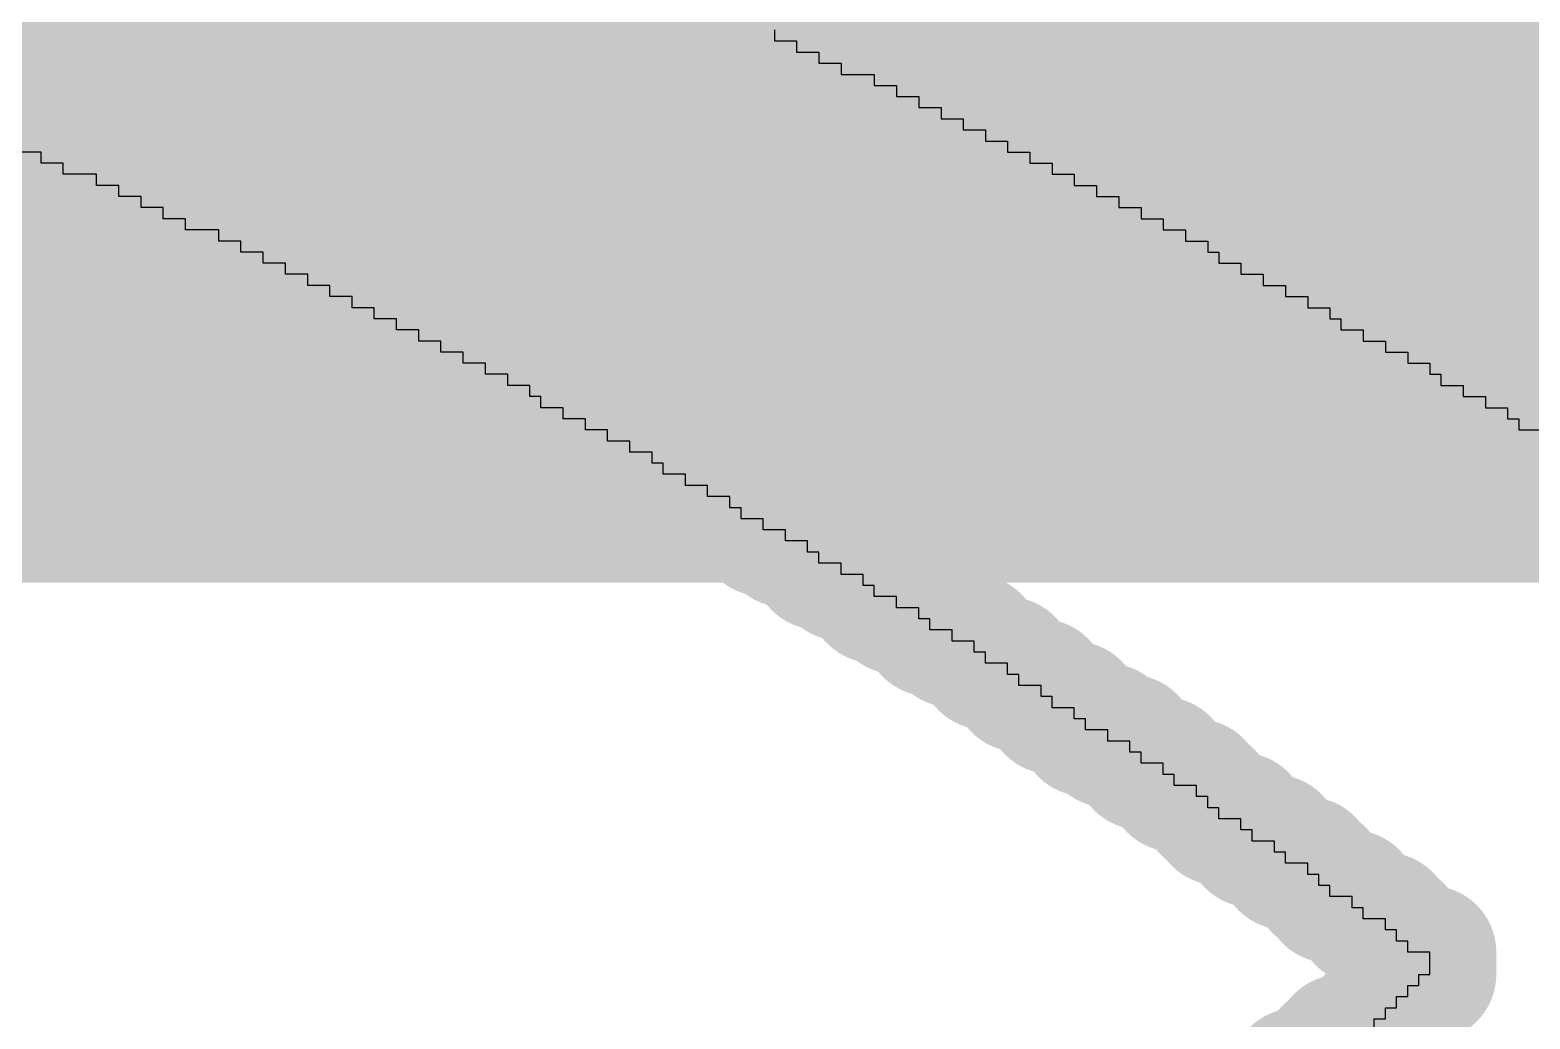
# Model space of a CAD drawing. Header units: inches. Extents: x -0.03 to 9.71, y 0.01 to 4.44.
# Drawn here: x 0.273 to 0.3294, y 0.7536 to 0.7908 of the extents above; entities that cross this region are included whole.
import ezdxf

# ---------------------------------------------------------------- set-up
doc = ezdxf.new("R2010")
doc.units = ezdxf.units.IN
doc.header["$MEASUREMENT"] = 0
doc.layers.add('Bottom Solder', color=6, linetype='Continuous')
doc.layers.add('Top Overlay', color=2, linetype='Continuous')

msp = doc.modelspace()

# ---------------------------------------------------------------- hatches: boundary and pattern name
at = {"layer": 'Bottom Solder'}
msp.add_hatch(color=6, dxfattribs=at).paths.add_polyline_path([(0.025136, 0.77), (4.305573, 0.77), (4.305573, 0.976379), (0.025136, 0.976379)])

# ---------------------------------------------------------------- linework, layer by layer
at = {"layer": 'Top Overlay'}
for p, q in [((0.300988, 0.790807), (0.300988, 0.79039)), ((0.300988, 0.79039), (0.301823, 0.79039)), ((0.301823, 0.79039), (0.301823, 0.789972)), ((0.301823, 0.789972), (0.302658, 0.789972)), ((0.302658, 0.789972), (0.302658, 0.789555)), ((0.302658, 0.789555), (0.303496, 0.789555)), ((0.303496, 0.789555), (0.303496, 0.789134)), ((0.303496, 0.789134), (0.304748, 0.789134)), ((0.304748, 0.789134), (0.304748, 0.788717)), ((0.304748, 0.788717), (0.305587, 0.788717)), ((0.305587, 0.788717), (0.305587, 0.788299)), ((0.305587, 0.788299), (0.306422, 0.788299)), ((0.306422, 0.788299), (0.306422, 0.787882)), ((0.306422, 0.787882), (0.30726, 0.787882)), ((0.30726, 0.787882), (0.30726, 0.787465)), ((0.30726, 0.787465), (0.308095, 0.787465)), ((0.308095, 0.787465), (0.308095, 0.787043)), ((0.308095, 0.787043), (0.308933, 0.787043)), ((0.308933, 0.787043), (0.308933, 0.786626)), ((0.308933, 0.786626), (0.309768, 0.786626)), ((0.309768, 0.786626), (0.309768, 0.786209)), ((0.27339, 0.786209), (0.272552, 0.786209)), ((0.27339, 0.785791), (0.27339, 0.786209)), ((0.309768, 0.786209), (0.310607, 0.786209)), ((0.310607, 0.786209), (0.310607, 0.785791)), ((0.274225, 0.785791), (0.27339, 0.785791)), ((0.274225, 0.785374), (0.274225, 0.785791)), ((0.275481, 0.785374), (0.274225, 0.785374)), ((0.275481, 0.784953), (0.275481, 0.785374)), ((0.310607, 0.785791), (0.311441, 0.785791)), ((0.311441, 0.785791), (0.311441, 0.785374)), ((0.311441, 0.785374), (0.312276, 0.785374)), ((0.312276, 0.785374), (0.312276, 0.784953)), ((0.276315, 0.784953), (0.275481, 0.784953)), ((0.276315, 0.784536), (0.276315, 0.784953)), ((0.312276, 0.784953), (0.313115, 0.784953)), ((0.313115, 0.784953), (0.313115, 0.784536)), ((0.277154, 0.784536), (0.276315, 0.784536)), ((0.277154, 0.784118), (0.277154, 0.784536)), ((0.277989, 0.784118), (0.277154, 0.784118)), ((0.277989, 0.783701), (0.277989, 0.784118)), ((0.313115, 0.784536), (0.313949, 0.784536)), ((0.313949, 0.784536), (0.313949, 0.784118)), ((0.313949, 0.784118), (0.314788, 0.784118)), ((0.314788, 0.784118), (0.314788, 0.783701)), ((0.278823, 0.783701), (0.277989, 0.783701)), ((0.278823, 0.78328), (0.278823, 0.783701)), ((0.314788, 0.783701), (0.315622, 0.783701)), ((0.315622, 0.783701), (0.315622, 0.78328)), ((0.280079, 0.78328), (0.278823, 0.78328)), ((0.280079, 0.782862), (0.280079, 0.78328)), ((0.315622, 0.78328), (0.316457, 0.78328)), ((0.316457, 0.78328), (0.316457, 0.782862)), ((0.280914, 0.782862), (0.280079, 0.782862)), ((0.280914, 0.782445), (0.280914, 0.782862)), ((0.281752, 0.782445), (0.280914, 0.782445)), ((0.281752, 0.782028), (0.281752, 0.782445)), ((0.316457, 0.782862), (0.317296, 0.782862)), ((0.317296, 0.782862), (0.317296, 0.782445)), ((0.317296, 0.782445), (0.317713, 0.782445)), ((0.317713, 0.782445), (0.317713, 0.782028)), ((0.282587, 0.782028), (0.281752, 0.782028)), ((0.282587, 0.78161), (0.282587, 0.782028)), ((0.317713, 0.782028), (0.318548, 0.782028)), ((0.318548, 0.782028), (0.318548, 0.78161)), ((0.283426, 0.78161), (0.282587, 0.78161)), ((0.283426, 0.781189), (0.283426, 0.78161)), ((0.318548, 0.78161), (0.319386, 0.78161)), ((0.319386, 0.78161), (0.319386, 0.781189)), ((0.28426, 0.781189), (0.283426, 0.781189)), ((0.28426, 0.780772), (0.28426, 0.781189)), ((0.285095, 0.780772), (0.28426, 0.780772)), ((0.285095, 0.780354), (0.285095, 0.780772)), ((0.319386, 0.781189), (0.320221, 0.781189)), ((0.320221, 0.781189), (0.320221, 0.780772)), ((0.320221, 0.780772), (0.321059, 0.780772)), ((0.321059, 0.780772), (0.321059, 0.780354)), ((0.285933, 0.780354), (0.285095, 0.780354)), ((0.285933, 0.779937), (0.285933, 0.780354)), ((0.321059, 0.780354), (0.321894, 0.780354)), ((0.321894, 0.780354), (0.321894, 0.779937)), ((0.286768, 0.779937), (0.285933, 0.779937)), ((0.286768, 0.779516), (0.286768, 0.779937)), ((0.321894, 0.779937), (0.322311, 0.779937)), ((0.322311, 0.779937), (0.322311, 0.779516)), ((0.287607, 0.779516), (0.286768, 0.779516)), ((0.287607, 0.779099), (0.287607, 0.779516)), ((0.288441, 0.779099), (0.287607, 0.779099)), ((0.288441, 0.778681), (0.288441, 0.779099)), ((0.322311, 0.779516), (0.32315, 0.779516)), ((0.32315, 0.779516), (0.32315, 0.779099)), ((0.32315, 0.779099), (0.323985, 0.779099)), ((0.323985, 0.779099), (0.323985, 0.778681)), ((0.28928, 0.778681), (0.288441, 0.778681)), ((0.28928, 0.778264), (0.28928, 0.778681)), ((0.323985, 0.778681), (0.324823, 0.778681)), ((0.324823, 0.778681), (0.324823, 0.778264)), ((0.290114, 0.778264), (0.28928, 0.778264)), ((0.290114, 0.777846), (0.290114, 0.778264)), ((0.324823, 0.778264), (0.325658, 0.778264)), ((0.325658, 0.778264), (0.325658, 0.777846)), ((0.290953, 0.777846), (0.290114, 0.777846)), ((0.290953, 0.777425), (0.290953, 0.777846)), ((0.291788, 0.777425), (0.290953, 0.777425)), ((0.291788, 0.777008), (0.291788, 0.777425)), ((0.325658, 0.777846), (0.326075, 0.777846)), ((0.326075, 0.777846), (0.326075, 0.777425)), ((0.326075, 0.777425), (0.326914, 0.777425)), ((0.326914, 0.777425), (0.326914, 0.777008)), ((0.292205, 0.777008), (0.291788, 0.777008)), ((0.292205, 0.776591), (0.292205, 0.777008)), ((0.326914, 0.777008), (0.327748, 0.777008)), ((0.327748, 0.777008), (0.327748, 0.776591)), ((0.293044, 0.776591), (0.292205, 0.776591)), ((0.293044, 0.776173), (0.293044, 0.776591)), ((0.327748, 0.776591), (0.328583, 0.776591)), ((0.328583, 0.776591), (0.328583, 0.776173)), ((0.293878, 0.776173), (0.293044, 0.776173)), ((0.293878, 0.775756), (0.293878, 0.776173)), ((0.294713, 0.775756), (0.293878, 0.775756)), ((0.294713, 0.775335), (0.294713, 0.775756)), ((0.328583, 0.776173), (0.329004, 0.776173)), ((0.329004, 0.776173), (0.329004, 0.775756)), ((0.329004, 0.775756), (0.329839, 0.775756)), ((0.295552, 0.775335), (0.294713, 0.775335)), ((0.295552, 0.774917), (0.295552, 0.775335)), ((0.296386, 0.774917), (0.295552, 0.774917)), ((0.296386, 0.7745), (0.296386, 0.774917)), ((0.296803, 0.7745), (0.296386, 0.7745)), ((0.296803, 0.774083), (0.296803, 0.7745)), ((0.297642, 0.774083), (0.296803, 0.774083)), ((0.297642, 0.773665), (0.297642, 0.774083)), ((0.298477, 0.773665), (0.297642, 0.773665)), ((0.298477, 0.773244), (0.298477, 0.773665)), ((0.299315, 0.773244), (0.298477, 0.773244)), ((0.299315, 0.772827), (0.299315, 0.773244)), ((0.299733, 0.772827), (0.299315, 0.772827)), ((0.299733, 0.772409), (0.299733, 0.772827)), ((0.300567, 0.772409), (0.299733, 0.772409)), ((0.300567, 0.771992), (0.300567, 0.772409)), ((0.301406, 0.771992), (0.300567, 0.771992)), ((0.301406, 0.771575), (0.301406, 0.771992)), ((0.302241, 0.771575), (0.301406, 0.771575)), ((0.302241, 0.771154), (0.302241, 0.771575)), ((0.302658, 0.771154), (0.302241, 0.771154)), ((0.302658, 0.770736), (0.302658, 0.771154)), ((0.303496, 0.770736), (0.302658, 0.770736)), ((0.303496, 0.770319), (0.303496, 0.770736)), ((0.304331, 0.770319), (0.303496, 0.770319)), ((0.304331, 0.769902), (0.304331, 0.770319)), ((0.304748, 0.769902), (0.304331, 0.769902)), ((0.304748, 0.76948), (0.304748, 0.769902)), ((0.305587, 0.76948), (0.304748, 0.76948)), ((0.305587, 0.769063), (0.305587, 0.76948)), ((0.306422, 0.769063), (0.305587, 0.769063)), ((0.306422, 0.768646), (0.306422, 0.769063)), ((0.306839, 0.768646), (0.306422, 0.768646)), ((0.306839, 0.768228), (0.306839, 0.768646)), ((0.307677, 0.768228), (0.306839, 0.768228)), ((0.307677, 0.767811), (0.307677, 0.768228)), ((0.308512, 0.767811), (0.307677, 0.767811)), ((0.308512, 0.76739), (0.308512, 0.767811)), ((0.308933, 0.76739), (0.308512, 0.76739)), ((0.308933, 0.766972), (0.308933, 0.76739)), ((0.309768, 0.766972), (0.308933, 0.766972)), ((0.309768, 0.766555), (0.309768, 0.766972)), ((0.310185, 0.766555), (0.309768, 0.766555)), ((0.310185, 0.766138), (0.310185, 0.766555)), ((0.311024, 0.766138), (0.310185, 0.766138)), ((0.311024, 0.765717), (0.311024, 0.766138)), ((0.311441, 0.765717), (0.311024, 0.765717)), ((0.311441, 0.765299), (0.311441, 0.765717)), ((0.312276, 0.765299), (0.311441, 0.765299)), ((0.312276, 0.764882), (0.312276, 0.765299)), ((0.312697, 0.764882), (0.312276, 0.764882)), ((0.312697, 0.764465), (0.312697, 0.764882)), ((0.313532, 0.764465), (0.312697, 0.764465)), ((0.313532, 0.764047), (0.313532, 0.764465)), ((0.314366, 0.764047), (0.313532, 0.764047)), ((0.314366, 0.76363), (0.314366, 0.764047)), ((0.314788, 0.76363), (0.314366, 0.76363)), ((0.314788, 0.763209), (0.314788, 0.76363)), ((0.315622, 0.763209), (0.314788, 0.763209)), ((0.315622, 0.762791), (0.315622, 0.763209)), ((0.31604, 0.762791), (0.315622, 0.762791)), ((0.31604, 0.762374), (0.31604, 0.762791)), ((0.316878, 0.762374), (0.31604, 0.762374)), ((0.316878, 0.761957), (0.316878, 0.762374)), ((0.317296, 0.761957), (0.316878, 0.761957)), ((0.317296, 0.761536), (0.317296, 0.761957)), ((0.317713, 0.761536), (0.317296, 0.761536)), ((0.317713, 0.761118), (0.317713, 0.761536)), ((0.318548, 0.761118), (0.317713, 0.761118)), ((0.318548, 0.760701), (0.318548, 0.761118)), ((0.318969, 0.760701), (0.318548, 0.760701)), ((0.318969, 0.760284), (0.318969, 0.760701)), ((0.319804, 0.760284), (0.318969, 0.760284)), ((0.319804, 0.759866), (0.319804, 0.760284)), ((0.320221, 0.759866), (0.319804, 0.759866)), ((0.320221, 0.759445), (0.320221, 0.759866)), ((0.321059, 0.759445), (0.320221, 0.759445)), ((0.321059, 0.759028), (0.321059, 0.759445)), ((0.321477, 0.759028), (0.321059, 0.759028)), ((0.321477, 0.75861), (0.321477, 0.759028)), ((0.321894, 0.75861), (0.321477, 0.75861)), ((0.321894, 0.758193), (0.321894, 0.75861)), ((0.322733, 0.758193), (0.321894, 0.758193)), ((0.322733, 0.757776), (0.322733, 0.758193)), ((0.32315, 0.757776), (0.322733, 0.757776)), ((0.32315, 0.757354), (0.32315, 0.757776)), ((0.323985, 0.757354), (0.32315, 0.757354)), ((0.323985, 0.756937), (0.323985, 0.757354)), ((0.324402, 0.756937), (0.323985, 0.756937)), ((0.324402, 0.75652), (0.324402, 0.756937)), ((0.324823, 0.75652), (0.324402, 0.75652)), ((0.324823, 0.756102), (0.324823, 0.75652)), ((0.325658, 0.756102), (0.324823, 0.756102)), ((0.325658, 0.755264), (0.325658, 0.756102)), ((0.324823, 0.754429), (0.324823, 0.754846)), ((0.324823, 0.754846), (0.32524, 0.754846)), ((0.32524, 0.754846), (0.32524, 0.755264)), ((0.32524, 0.755264), (0.325658, 0.755264)), ((0.324402, 0.754012), (0.324402, 0.754429)), ((0.324402, 0.754429), (0.324823, 0.754429)), ((0.323985, 0.753591), (0.323985, 0.754012)), ((0.323985, 0.754012), (0.324402, 0.754012)), ((0.323567, 0.753173), (0.323567, 0.753591)), ((0.323567, 0.753591), (0.323985, 0.753591))]:
    msp.add_line(p, q, dxfattribs=at)
at = {"layer": 'Top Overlay', "const_width": 0.005}
for points in [[(0.295134, 0.792898), (0.295134, 0.793315)], [(0.295134, 0.792898), (0.296386, 0.792898)], [(0.296386, 0.79248), (0.296386, 0.792898)], [(0.296386, 0.79248), (0.297225, 0.79248)], [(0.297225, 0.792063), (0.297225, 0.79248)], [(0.297225, 0.792063), (0.298059, 0.792063)], [(0.298059, 0.791646), (0.298059, 0.792063)], [(0.298059, 0.791646), (0.299315, 0.791646)], [(0.299315, 0.791224), (0.299315, 0.791646)], [(0.299315, 0.791224), (0.30015, 0.791224)], [(0.30015, 0.790807), (0.30015, 0.791224)], [(0.30015, 0.790807), (0.300988, 0.790807)], [(0.300988, 0.79039), (0.300988, 0.790807)], [(0.300988, 0.79039), (0.301823, 0.79039)], [(0.301823, 0.789972), (0.301823, 0.79039)], [(0.301823, 0.789972), (0.302658, 0.789972)], [(0.302658, 0.789555), (0.302658, 0.789972)], [(0.302658, 0.789555), (0.303496, 0.789555)], [(0.303496, 0.789134), (0.303496, 0.789555)], [(0.303496, 0.789134), (0.304748, 0.789134)], [(0.304748, 0.788717), (0.304748, 0.789134)], [(0.304748, 0.788717), (0.305587, 0.788717)], [(0.305587, 0.788299), (0.305587, 0.788717)], [(0.305587, 0.788299), (0.306422, 0.788299)], [(0.306422, 0.787882), (0.306422, 0.788299)], [(0.306422, 0.787882), (0.30726, 0.787882)], [(0.30726, 0.787465), (0.30726, 0.787882)], [(0.30726, 0.787465), (0.308095, 0.787465)], [(0.308095, 0.787043), (0.308095, 0.787465)], [(0.270461, 0.787043), (0.2713, 0.787043)], [(0.2713, 0.786626), (0.2713, 0.787043)], [(0.308095, 0.787043), (0.308933, 0.787043)], [(0.308933, 0.786626), (0.308933, 0.787043)], [(0.2713, 0.786626), (0.272552, 0.786626)], [(0.272552, 0.786209), (0.272552, 0.786626)], [(0.272552, 0.786209), (0.27339, 0.786209)], [(0.27339, 0.785791), (0.27339, 0.786209)], [(0.308933, 0.786626), (0.309768, 0.786626)], [(0.309768, 0.786209), (0.309768, 0.786626)], [(0.309768, 0.786209), (0.310607, 0.786209)], [(0.310607, 0.785791), (0.310607, 0.786209)], [(0.27339, 0.785791), (0.274225, 0.785791)], [(0.274225, 0.785374), (0.274225, 0.785791)], [(0.310607, 0.785791), (0.311441, 0.785791)], [(0.311441, 0.785374), (0.311441, 0.785791)], [(0.274225, 0.785374), (0.275481, 0.785374)], [(0.275481, 0.784953), (0.275481, 0.785374)], [(0.311441, 0.785374), (0.312276, 0.785374)], [(0.312276, 0.784953), (0.312276, 0.785374)], [(0.275481, 0.784953), (0.276315, 0.784953)], [(0.276315, 0.784536), (0.276315, 0.784953)], [(0.276315, 0.784536), (0.277154, 0.784536)], [(0.277154, 0.784118), (0.277154, 0.784536)], [(0.312276, 0.784953), (0.313115, 0.784953)], [(0.313115, 0.784536), (0.313115, 0.784953)], [(0.313115, 0.784536), (0.313949, 0.784536)], [(0.313949, 0.784118), (0.313949, 0.784536)], [(0.277154, 0.784118), (0.277989, 0.784118)], [(0.277989, 0.783701), (0.277989, 0.784118)], [(0.313949, 0.784118), (0.314788, 0.784118)], [(0.314788, 0.783701), (0.314788, 0.784118)], [(0.277989, 0.783701), (0.278823, 0.783701)], [(0.278823, 0.78328), (0.278823, 0.783701)], [(0.314788, 0.783701), (0.315622, 0.783701)], [(0.315622, 0.78328), (0.315622, 0.783701)], [(0.278823, 0.78328), (0.280079, 0.78328)], [(0.280079, 0.782862), (0.280079, 0.78328)], [(0.280079, 0.782862), (0.280914, 0.782862)], [(0.280914, 0.782445), (0.280914, 0.782862)], [(0.315622, 0.78328), (0.316457, 0.78328)], [(0.316457, 0.782862), (0.316457, 0.78328)], [(0.316457, 0.782862), (0.317296, 0.782862)], [(0.317296, 0.782445), (0.317296, 0.782862)], [(0.280914, 0.782445), (0.281752, 0.782445)], [(0.281752, 0.782028), (0.281752, 0.782445)], [(0.317296, 0.782445), (0.317713, 0.782445)], [(0.317713, 0.782028), (0.317713, 0.782445)], [(0.281752, 0.782028), (0.282587, 0.782028)], [(0.282587, 0.78161), (0.282587, 0.782028)], [(0.282587, 0.78161), (0.283426, 0.78161)], [(0.283426, 0.781189), (0.283426, 0.78161)], [(0.317713, 0.782028), (0.318548, 0.782028)], [(0.318548, 0.78161), (0.318548, 0.782028)], [(0.318548, 0.78161), (0.319386, 0.78161)], [(0.319386, 0.781189), (0.319386, 0.78161)], [(0.283426, 0.781189), (0.28426, 0.781189)], [(0.28426, 0.780772), (0.28426, 0.781189)], [(0.319386, 0.781189), (0.320221, 0.781189)], [(0.320221, 0.780772), (0.320221, 0.781189)], [(0.28426, 0.780772), (0.285095, 0.780772)], [(0.285095, 0.780354), (0.285095, 0.780772)], [(0.320221, 0.780772), (0.321059, 0.780772)], [(0.321059, 0.780354), (0.321059, 0.780772)], [(0.285095, 0.780354), (0.285933, 0.780354)], [(0.285933, 0.779937), (0.285933, 0.780354)], [(0.285933, 0.779937), (0.286768, 0.779937)], [(0.286768, 0.779516), (0.286768, 0.779937)], [(0.321059, 0.780354), (0.321894, 0.780354)], [(0.321894, 0.779937), (0.321894, 0.780354)], [(0.321894, 0.779937), (0.322311, 0.779937)], [(0.322311, 0.779516), (0.322311, 0.779937)], [(0.286768, 0.779516), (0.287607, 0.779516)], [(0.287607, 0.779099), (0.287607, 0.779516)], [(0.322311, 0.779516), (0.32315, 0.779516)], [(0.32315, 0.779099), (0.32315, 0.779516)], [(0.287607, 0.779099), (0.288441, 0.779099)], [(0.288441, 0.778681), (0.288441, 0.779099)], [(0.32315, 0.779099), (0.323985, 0.779099)], [(0.323985, 0.778681), (0.323985, 0.779099)], [(0.288441, 0.778681), (0.28928, 0.778681)], [(0.28928, 0.778264), (0.28928, 0.778681)], [(0.28928, 0.778264), (0.290114, 0.778264)], [(0.290114, 0.777846), (0.290114, 0.778264)], [(0.323985, 0.778681), (0.324823, 0.778681)], [(0.324823, 0.778264), (0.324823, 0.778681)], [(0.324823, 0.778264), (0.325658, 0.778264)], [(0.325658, 0.777846), (0.325658, 0.778264)], [(0.290114, 0.777846), (0.290953, 0.777846)], [(0.290953, 0.777425), (0.290953, 0.777846)], [(0.325658, 0.777846), (0.326075, 0.777846)], [(0.326075, 0.777425), (0.326075, 0.777846)], [(0.290953, 0.777425), (0.291788, 0.777425)], [(0.291788, 0.777008), (0.291788, 0.777425)], [(0.326075, 0.777425), (0.326914, 0.777425)], [(0.326914, 0.777008), (0.326914, 0.777425)], [(0.291788, 0.777008), (0.292205, 0.777008)], [(0.292205, 0.776591), (0.292205, 0.777008)], [(0.292205, 0.776591), (0.293044, 0.776591)], [(0.293044, 0.776173), (0.293044, 0.776591)], [(0.326914, 0.777008), (0.327748, 0.777008)], [(0.327748, 0.776591), (0.327748, 0.777008)], [(0.327748, 0.776591), (0.328583, 0.776591)], [(0.328583, 0.776173), (0.328583, 0.776591)], [(0.293044, 0.776173), (0.293878, 0.776173)], [(0.293878, 0.775756), (0.293878, 0.776173)], [(0.328583, 0.776173), (0.329004, 0.776173)], [(0.329004, 0.775756), (0.329004, 0.776173)], [(0.293878, 0.775756), (0.294713, 0.775756)], [(0.294713, 0.775335), (0.294713, 0.775756)], [(0.329004, 0.775756), (0.329839, 0.775756)], [(0.329839, 0.775335), (0.329839, 0.775756)], [(0.294713, 0.775335), (0.295552, 0.775335)], [(0.295552, 0.774917), (0.295552, 0.775335)], [(0.295552, 0.774917), (0.296386, 0.774917)], [(0.296386, 0.7745), (0.296386, 0.774917)], [(0.329839, 0.775335), (0.330678, 0.775335)], [(0.330678, 0.774917), (0.330678, 0.775335)], [(0.330678, 0.774917), (0.331095, 0.774917)], [(0.331095, 0.7745), (0.331095, 0.774917)], [(0.296386, 0.7745), (0.296803, 0.7745)], [(0.296803, 0.774083), (0.296803, 0.7745)], [(0.331095, 0.7745), (0.331929, 0.7745)], [(0.296803, 0.774083), (0.297642, 0.774083)], [(0.297642, 0.773665), (0.297642, 0.774083)], [(0.297642, 0.773665), (0.298477, 0.773665)], [(0.298477, 0.773244), (0.298477, 0.773665)], [(0.298477, 0.773244), (0.299315, 0.773244)], [(0.299315, 0.772827), (0.299315, 0.773244)], [(0.299315, 0.772827), (0.299733, 0.772827)], [(0.299733, 0.772409), (0.299733, 0.772827)], [(0.299733, 0.772409), (0.300567, 0.772409)], [(0.300567, 0.771992), (0.300567, 0.772409)], [(0.300567, 0.771992), (0.301406, 0.771992)], [(0.301406, 0.771575), (0.301406, 0.771992)], [(0.301406, 0.771575), (0.302241, 0.771575)], [(0.302241, 0.771154), (0.302241, 0.771575)], [(0.302241, 0.771154), (0.302658, 0.771154)], [(0.302658, 0.770736), (0.302658, 0.771154)], [(0.302658, 0.770736), (0.303496, 0.770736)], [(0.303496, 0.770319), (0.303496, 0.770736)], [(0.303496, 0.770319), (0.304331, 0.770319)], [(0.304331, 0.769902), (0.304331, 0.770319)], [(0.304331, 0.769902), (0.304748, 0.769902)], [(0.304748, 0.76948), (0.304748, 0.769902)], [(0.304748, 0.76948), (0.305587, 0.76948)], [(0.305587, 0.769063), (0.305587, 0.76948)], [(0.305587, 0.769063), (0.306422, 0.769063)], [(0.306422, 0.768646), (0.306422, 0.769063)], [(0.306422, 0.768646), (0.306839, 0.768646)], [(0.306839, 0.768228), (0.306839, 0.768646)], [(0.306839, 0.768228), (0.307677, 0.768228)], [(0.307677, 0.767811), (0.307677, 0.768228)], [(0.307677, 0.767811), (0.308512, 0.767811)], [(0.308512, 0.76739), (0.308512, 0.767811)], [(0.308512, 0.76739), (0.308933, 0.76739)], [(0.308933, 0.766972), (0.308933, 0.76739)], [(0.308933, 0.766972), (0.309768, 0.766972)], [(0.309768, 0.766555), (0.309768, 0.766972)], [(0.309768, 0.766555), (0.310185, 0.766555)], [(0.310185, 0.766138), (0.310185, 0.766555)], [(0.310185, 0.766138), (0.311024, 0.766138)], [(0.311024, 0.765717), (0.311024, 0.766138)], [(0.311024, 0.765717), (0.311441, 0.765717)], [(0.311441, 0.765299), (0.311441, 0.765717)], [(0.311441, 0.765299), (0.312276, 0.765299)], [(0.312276, 0.764882), (0.312276, 0.765299)], [(0.312276, 0.764882), (0.312697, 0.764882)], [(0.312697, 0.764465), (0.312697, 0.764882)], [(0.312697, 0.764465), (0.313532, 0.764465)], [(0.313532, 0.764047), (0.313532, 0.764465)], [(0.313532, 0.764047), (0.314366, 0.764047)], [(0.314366, 0.76363), (0.314366, 0.764047)], [(0.314366, 0.76363), (0.314788, 0.76363)], [(0.314788, 0.763209), (0.314788, 0.76363)], [(0.314788, 0.763209), (0.315622, 0.763209)], [(0.315622, 0.762791), (0.315622, 0.763209)], [(0.315622, 0.762791), (0.31604, 0.762791)], [(0.31604, 0.762374), (0.31604, 0.762791)], [(0.31604, 0.762374), (0.316878, 0.762374)], [(0.316878, 0.761957), (0.316878, 0.762374)], [(0.316878, 0.761957), (0.317296, 0.761957)], [(0.317296, 0.761536), (0.317296, 0.761957)], [(0.317296, 0.761536), (0.317713, 0.761536)], [(0.317713, 0.761118), (0.317713, 0.761536)], [(0.317713, 0.761118), (0.318548, 0.761118)], [(0.318548, 0.760701), (0.318548, 0.761118)], [(0.318548, 0.760701), (0.318969, 0.760701)], [(0.318969, 0.760284), (0.318969, 0.760701)], [(0.318969, 0.760284), (0.319804, 0.760284)], [(0.319804, 0.759866), (0.319804, 0.760284)], [(0.319804, 0.759866), (0.320221, 0.759866)], [(0.320221, 0.759445), (0.320221, 0.759866)], [(0.320221, 0.759445), (0.321059, 0.759445)], [(0.321059, 0.759028), (0.321059, 0.759445)], [(0.321059, 0.759028), (0.321477, 0.759028)], [(0.321477, 0.75861), (0.321477, 0.759028)], [(0.321477, 0.75861), (0.321894, 0.75861)], [(0.321894, 0.758193), (0.321894, 0.75861)], [(0.321894, 0.758193), (0.322733, 0.758193)], [(0.322733, 0.757776), (0.322733, 0.758193)], [(0.322733, 0.757776), (0.32315, 0.757776)], [(0.32315, 0.757354), (0.32315, 0.757776)], [(0.32315, 0.757354), (0.323985, 0.757354)], [(0.323985, 0.756937), (0.323985, 0.757354)], [(0.323985, 0.756937), (0.324402, 0.756937)], [(0.324402, 0.75652), (0.324402, 0.756937)], [(0.324402, 0.75652), (0.324823, 0.75652)], [(0.324823, 0.756102), (0.324823, 0.75652)], [(0.324823, 0.756102), (0.325658, 0.756102)], [(0.325658, 0.755681), (0.325658, 0.756102)], [(0.325658, 0.755264), (0.325658, 0.755681)], [(0.32524, 0.754846), (0.32524, 0.755264)], [(0.32524, 0.755264), (0.325658, 0.755264)], [(0.324823, 0.754429), (0.324823, 0.754846)], [(0.324823, 0.754846), (0.32524, 0.754846)], [(0.323985, 0.754012), (0.324402, 0.754012)], [(0.323985, 0.753591), (0.323985, 0.754012)], [(0.324402, 0.754429), (0.324823, 0.754429)], [(0.324402, 0.754012), (0.324402, 0.754429)], [(0.323567, 0.753173), (0.323567, 0.753591)], [(0.323567, 0.753591), (0.323985, 0.753591)], [(0.32315, 0.753173), (0.323567, 0.753173)], [(0.32315, 0.752756), (0.32315, 0.753173)], [(0.321894, 0.752339), (0.322311, 0.752339)], [(0.321894, 0.751917), (0.321894, 0.752339)], [(0.322311, 0.752756), (0.32315, 0.752756)], [(0.322311, 0.752339), (0.322311, 0.752756)], [(0.321477, 0.751917), (0.321894, 0.751917)], [(0.321477, 0.7515), (0.321477, 0.751917)], [(0.320642, 0.7515), (0.321477, 0.7515)], [(0.320642, 0.751083), (0.320642, 0.7515)]]:
    msp.add_lwpolyline(points, dxfattribs=at)
at = {"layer": 'Top Overlay', "const_width": 0.0025}
for points in [[(0.293884, 0.792898, 1), (0.296384, 0.792898, 1)], [(0.293884, 0.792898, 1), (0.296384, 0.792898, 1)], [(0.295136, 0.792898, 1), (0.297636, 0.792898, 1)], [(0.295136, 0.792898, 1), (0.297636, 0.792898, 1)], [(0.295136, 0.79248, 1), (0.297636, 0.79248, 1)], [(0.295136, 0.79248, 1), (0.297636, 0.79248, 1)], [(0.295975, 0.79248, 1), (0.298475, 0.79248, 1)], [(0.295975, 0.79248, 1), (0.298475, 0.79248, 1)], [(0.295975, 0.792063, 1), (0.298475, 0.792063, 1)], [(0.295975, 0.792063, 1), (0.298475, 0.792063, 1)], [(0.296809, 0.792063, 1), (0.299309, 0.792063, 1)], [(0.296809, 0.792063, 1), (0.299309, 0.792063, 1)], [(0.296809, 0.791646, 1), (0.299309, 0.791646, 1)], [(0.296809, 0.791646, 1), (0.299309, 0.791646, 1)], [(0.298065, 0.791646, 1), (0.300565, 0.791646, 1)], [(0.298065, 0.791646, 1), (0.300565, 0.791646, 1)], [(0.298065, 0.791224, 1), (0.300565, 0.791224, 1)], [(0.298065, 0.791224, 1), (0.300565, 0.791224, 1)], [(0.2989, 0.791224, 1), (0.3014, 0.791224, 1)], [(0.2989, 0.791224, 1), (0.3014, 0.791224, 1)], [(0.2989, 0.790807, 1), (0.3014, 0.790807, 1)], [(0.2989, 0.790807, 1), (0.3014, 0.790807, 1)], [(0.299739, 0.790807, 1), (0.302239, 0.790807, 1)], [(0.299739, 0.790807, 1), (0.302239, 0.790807, 1)], [(0.299739, 0.79039, 1), (0.302239, 0.79039, 1)], [(0.299739, 0.79039, 1), (0.302239, 0.79039, 1)], [(0.300573, 0.79039, 1), (0.303073, 0.79039, 1)], [(0.300573, 0.79039, 1), (0.303073, 0.79039, 1)], [(0.300573, 0.789972, 1), (0.303073, 0.789972, 1)], [(0.300573, 0.789972, 1), (0.303073, 0.789972, 1)], [(0.301408, 0.789972, 1), (0.303908, 0.789972, 1)], [(0.301408, 0.789972, 1), (0.303908, 0.789972, 1)], [(0.301408, 0.789555, 1), (0.303908, 0.789555, 1)], [(0.301408, 0.789555, 1), (0.303908, 0.789555, 1)], [(0.302246, 0.789555, 1), (0.304746, 0.789555, 1)], [(0.302246, 0.789555, 1), (0.304746, 0.789555, 1)], [(0.302246, 0.789134, 1), (0.304746, 0.789134, 1)], [(0.302246, 0.789134, 1), (0.304746, 0.789134, 1)], [(0.303498, 0.789134, 1), (0.305998, 0.789134, 1)], [(0.303498, 0.789134, 1), (0.305998, 0.789134, 1)], [(0.303498, 0.788717, 1), (0.305998, 0.788717, 1)], [(0.303498, 0.788717, 1), (0.305998, 0.788717, 1)], [(0.304337, 0.788717, 1), (0.306837, 0.788717, 1)], [(0.304337, 0.788717, 1), (0.306837, 0.788717, 1)], [(0.304337, 0.788299, 1), (0.306837, 0.788299, 1)], [(0.304337, 0.788299, 1), (0.306837, 0.788299, 1)], [(0.305172, 0.788299, 1), (0.307672, 0.788299, 1)], [(0.305172, 0.788299, 1), (0.307672, 0.788299, 1)], [(0.305172, 0.787882, 1), (0.307672, 0.787882, 1)], [(0.305172, 0.787882, 1), (0.307672, 0.787882, 1)], [(0.30601, 0.787882, 1), (0.30851, 0.787882, 1)], [(0.30601, 0.787882, 1), (0.30851, 0.787882, 1)], [(0.30601, 0.787465, 1), (0.30851, 0.787465, 1)], [(0.30601, 0.787465, 1), (0.30851, 0.787465, 1)], [(0.306845, 0.787465, 1), (0.309345, 0.787465, 1)], [(0.306845, 0.787465, 1), (0.309345, 0.787465, 1)], [(0.27005, 0.787043, 1), (0.27255, 0.787043, 1)], [(0.27005, 0.787043, 1), (0.27255, 0.787043, 1)], [(0.306845, 0.787043, 1), (0.309345, 0.787043, 1)], [(0.306845, 0.787043, 1), (0.309345, 0.787043, 1)], [(0.307683, 0.787043, 1), (0.310183, 0.787043, 1)], [(0.307683, 0.787043, 1), (0.310183, 0.787043, 1)], [(0.27005, 0.786626, 1), (0.27255, 0.786626, 1)], [(0.27005, 0.786626, 1), (0.27255, 0.786626, 1)], [(0.271301, 0.786626, 1), (0.273801, 0.786626, 1)], [(0.271301, 0.786626, 1), (0.273801, 0.786626, 1)], [(0.271301, 0.786209, 1), (0.273801, 0.786209, 1)], [(0.271301, 0.786209, 1), (0.273801, 0.786209, 1)], [(0.27214, 0.786209, 1), (0.27464, 0.786209, 1)], [(0.27214, 0.786209, 1), (0.27464, 0.786209, 1)], [(0.307683, 0.786626, 1), (0.310183, 0.786626, 1)], [(0.307683, 0.786626, 1), (0.310183, 0.786626, 1)], [(0.308518, 0.786626, 1), (0.311018, 0.786626, 1)], [(0.308518, 0.786626, 1), (0.311018, 0.786626, 1)], [(0.308518, 0.786209, 1), (0.311018, 0.786209, 1)], [(0.308518, 0.786209, 1), (0.311018, 0.786209, 1)], [(0.309357, 0.786209, 1), (0.311857, 0.786209, 1)], [(0.309357, 0.786209, 1), (0.311857, 0.786209, 1)], [(0.27214, 0.785791, 1), (0.27464, 0.785791, 1)], [(0.27214, 0.785791, 1), (0.27464, 0.785791, 1)], [(0.272975, 0.785791, 1), (0.275475, 0.785791, 1)], [(0.272975, 0.785791, 1), (0.275475, 0.785791, 1)], [(0.309357, 0.785791, 1), (0.311857, 0.785791, 1)], [(0.309357, 0.785791, 1), (0.311857, 0.785791, 1)], [(0.310191, 0.785791, 1), (0.312691, 0.785791, 1)], [(0.310191, 0.785791, 1), (0.312691, 0.785791, 1)], [(0.272975, 0.785374, 1), (0.275475, 0.785374, 1)], [(0.272975, 0.785374, 1), (0.275475, 0.785374, 1)], [(0.274231, 0.785374, 1), (0.276731, 0.785374, 1)], [(0.274231, 0.785374, 1), (0.276731, 0.785374, 1)], [(0.310191, 0.785374, 1), (0.312691, 0.785374, 1)], [(0.310191, 0.785374, 1), (0.312691, 0.785374, 1)], [(0.311026, 0.785374, 1), (0.313526, 0.785374, 1)], [(0.311026, 0.785374, 1), (0.313526, 0.785374, 1)], [(0.274231, 0.784953, 1), (0.276731, 0.784953, 1)], [(0.274231, 0.784953, 1), (0.276731, 0.784953, 1)], [(0.275065, 0.784953, 1), (0.277565, 0.784953, 1)], [(0.275065, 0.784953, 1), (0.277565, 0.784953, 1)], [(0.275065, 0.784536, 1), (0.277565, 0.784536, 1)], [(0.275065, 0.784536, 1), (0.277565, 0.784536, 1)], [(0.275904, 0.784536, 1), (0.278404, 0.784536, 1)], [(0.275904, 0.784536, 1), (0.278404, 0.784536, 1)], [(0.311026, 0.784953, 1), (0.313526, 0.784953, 1)], [(0.311026, 0.784953, 1), (0.313526, 0.784953, 1)], [(0.311864, 0.784953, 1), (0.314364, 0.784953, 1)], [(0.311864, 0.784953, 1), (0.314364, 0.784953, 1)], [(0.311864, 0.784536, 1), (0.314364, 0.784536, 1)], [(0.311864, 0.784536, 1), (0.314364, 0.784536, 1)], [(0.312699, 0.784536, 1), (0.315199, 0.784536, 1)], [(0.312699, 0.784536, 1), (0.315199, 0.784536, 1)], [(0.275904, 0.784118, 1), (0.278404, 0.784118, 1)], [(0.275904, 0.784118, 1), (0.278404, 0.784118, 1)], [(0.276738, 0.784118, 1), (0.279239, 0.784118, 1)], [(0.276738, 0.784118, 1), (0.279239, 0.784118, 1)], [(0.312699, 0.784118, 1), (0.315199, 0.784118, 1)], [(0.312699, 0.784118, 1), (0.315199, 0.784118, 1)], [(0.313538, 0.784118, 1), (0.316038, 0.784118, 1)], [(0.313538, 0.784118, 1), (0.316038, 0.784118, 1)], [(0.276738, 0.783701, 1), (0.279239, 0.783701, 1)], [(0.276738, 0.783701, 1), (0.279239, 0.783701, 1)], [(0.277573, 0.783701, 1), (0.280073, 0.783701, 1)], [(0.277573, 0.783701, 1), (0.280073, 0.783701, 1)], [(0.313538, 0.783701, 1), (0.316038, 0.783701, 1)], [(0.313538, 0.783701, 1), (0.316038, 0.783701, 1)], [(0.314372, 0.783701, 1), (0.316872, 0.783701, 1)], [(0.314372, 0.783701, 1), (0.316872, 0.783701, 1)], [(0.277573, 0.78328, 1), (0.280073, 0.78328, 1)], [(0.277573, 0.78328, 1), (0.280073, 0.78328, 1)], [(0.278829, 0.78328, 1), (0.281329, 0.78328, 1)], [(0.278829, 0.78328, 1), (0.281329, 0.78328, 1)], [(0.278829, 0.782862, 1), (0.281329, 0.782862, 1)], [(0.278829, 0.782862, 1), (0.281329, 0.782862, 1)], [(0.279664, 0.782862, 1), (0.282164, 0.782862, 1)], [(0.279664, 0.782862, 1), (0.282164, 0.782862, 1)], [(0.314372, 0.78328, 1), (0.316872, 0.78328, 1)], [(0.314372, 0.78328, 1), (0.316872, 0.78328, 1)], [(0.315207, 0.78328, 1), (0.317707, 0.78328, 1)], [(0.315207, 0.78328, 1), (0.317707, 0.78328, 1)], [(0.315207, 0.782862, 1), (0.317707, 0.782862, 1)], [(0.315207, 0.782862, 1), (0.317707, 0.782862, 1)], [(0.316046, 0.782862, 1), (0.318546, 0.782862, 1)], [(0.316046, 0.782862, 1), (0.318546, 0.782862, 1)], [(0.279664, 0.782445, 1), (0.282164, 0.782445, 1)], [(0.279664, 0.782445, 1), (0.282164, 0.782445, 1)], [(0.280502, 0.782445, 1), (0.283002, 0.782445, 1)], [(0.280502, 0.782445, 1), (0.283002, 0.782445, 1)], [(0.316046, 0.782445, 1), (0.318546, 0.782445, 1)], [(0.316046, 0.782445, 1), (0.318546, 0.782445, 1)], [(0.316463, 0.782445, 1), (0.318963, 0.782445, 1)], [(0.316463, 0.782445, 1), (0.318963, 0.782445, 1)], [(0.280502, 0.782028, 1), (0.283002, 0.782028, 1)], [(0.280502, 0.782028, 1), (0.283002, 0.782028, 1)], [(0.281337, 0.782028, 1), (0.283837, 0.782028, 1)], [(0.281337, 0.782028, 1), (0.283837, 0.782028, 1)], [(0.281337, 0.78161, 1), (0.283837, 0.78161, 1)], [(0.281337, 0.78161, 1), (0.283837, 0.78161, 1)], [(0.282176, 0.78161, 1), (0.284676, 0.78161, 1)], [(0.282176, 0.78161, 1), (0.284676, 0.78161, 1)], [(0.316463, 0.782028, 1), (0.318963, 0.782028, 1)], [(0.316463, 0.782028, 1), (0.318963, 0.782028, 1)], [(0.317298, 0.782028, 1), (0.319798, 0.782028, 1)], [(0.317298, 0.782028, 1), (0.319798, 0.782028, 1)], [(0.317298, 0.78161, 1), (0.319798, 0.78161, 1)], [(0.317298, 0.78161, 1), (0.319798, 0.78161, 1)], [(0.318136, 0.78161, 1), (0.320636, 0.78161, 1)], [(0.318136, 0.78161, 1), (0.320636, 0.78161, 1)], [(0.282176, 0.781189, 1), (0.284676, 0.781189, 1)], [(0.282176, 0.781189, 1), (0.284676, 0.781189, 1)], [(0.28301, 0.781189, 1), (0.28551, 0.781189, 1)], [(0.28301, 0.781189, 1), (0.28551, 0.781189, 1)], [(0.318136, 0.781189, 1), (0.320636, 0.781189, 1)], [(0.318136, 0.781189, 1), (0.320636, 0.781189, 1)], [(0.318971, 0.781189, 1), (0.321471, 0.781189, 1)], [(0.318971, 0.781189, 1), (0.321471, 0.781189, 1)], [(0.28301, 0.780772, 1), (0.28551, 0.780772, 1)], [(0.28301, 0.780772, 1), (0.28551, 0.780772, 1)], [(0.283845, 0.780772, 1), (0.286345, 0.780772, 1)], [(0.283845, 0.780772, 1), (0.286345, 0.780772, 1)], [(0.318971, 0.780772, 1), (0.321471, 0.780772, 1)], [(0.318971, 0.780772, 1), (0.321471, 0.780772, 1)], [(0.319809, 0.780772, 1), (0.322309, 0.780772, 1)], [(0.319809, 0.780772, 1), (0.322309, 0.780772, 1)], [(0.283845, 0.780354, 1), (0.286345, 0.780354, 1)], [(0.283845, 0.780354, 1), (0.286345, 0.780354, 1)], [(0.284683, 0.780354, 1), (0.287183, 0.780354, 1)], [(0.284683, 0.780354, 1), (0.287183, 0.780354, 1)], [(0.284683, 0.779937, 1), (0.287183, 0.779937, 1)], [(0.284683, 0.779937, 1), (0.287183, 0.779937, 1)], [(0.285518, 0.779937, 1), (0.288018, 0.779937, 1)], [(0.285518, 0.779937, 1), (0.288018, 0.779937, 1)], [(0.319809, 0.780354, 1), (0.322309, 0.780354, 1)], [(0.319809, 0.780354, 1), (0.322309, 0.780354, 1)], [(0.320644, 0.780354, 1), (0.323144, 0.780354, 1)], [(0.320644, 0.780354, 1), (0.323144, 0.780354, 1)], [(0.320644, 0.779937, 1), (0.323144, 0.779937, 1)], [(0.320644, 0.779937, 1), (0.323144, 0.779937, 1)], [(0.321061, 0.779937, 1), (0.323561, 0.779937, 1)], [(0.321061, 0.779937, 1), (0.323561, 0.779937, 1)], [(0.285518, 0.779516, 1), (0.288018, 0.779516, 1)], [(0.285518, 0.779516, 1), (0.288018, 0.779516, 1)], [(0.286357, 0.779516, 1), (0.288857, 0.779516, 1)], [(0.286357, 0.779516, 1), (0.288857, 0.779516, 1)], [(0.321061, 0.779516, 1), (0.323561, 0.779516, 1)], [(0.321061, 0.779516, 1), (0.323561, 0.779516, 1)], [(0.3219, 0.779516, 1), (0.3244, 0.779516, 1)], [(0.3219, 0.779516, 1), (0.3244, 0.779516, 1)], [(0.286357, 0.779099, 1), (0.288857, 0.779099, 1)], [(0.286357, 0.779099, 1), (0.288857, 0.779099, 1)], [(0.287191, 0.779099, 1), (0.289691, 0.779099, 1)], [(0.287191, 0.779099, 1), (0.289691, 0.779099, 1)], [(0.3219, 0.779099, 1), (0.3244, 0.779099, 1)], [(0.3219, 0.779099, 1), (0.3244, 0.779099, 1)], [(0.322735, 0.779099, 1), (0.325235, 0.779099, 1)], [(0.322735, 0.779099, 1), (0.325235, 0.779099, 1)], [(0.287191, 0.778681, 1), (0.289691, 0.778681, 1)], [(0.287191, 0.778681, 1), (0.289691, 0.778681, 1)], [(0.28803, 0.778681, 1), (0.29053, 0.778681, 1)], [(0.28803, 0.778681, 1), (0.29053, 0.778681, 1)], [(0.28803, 0.778264, 1), (0.29053, 0.778264, 1)], [(0.28803, 0.778264, 1), (0.29053, 0.778264, 1)], [(0.288865, 0.778264, 1), (0.291365, 0.778264, 1)], [(0.288865, 0.778264, 1), (0.291365, 0.778264, 1)], [(0.322735, 0.778681, 1), (0.325235, 0.778681, 1)], [(0.322735, 0.778681, 1), (0.325235, 0.778681, 1)], [(0.323573, 0.778681, 1), (0.326073, 0.778681, 1)], [(0.323573, 0.778681, 1), (0.326073, 0.778681, 1)], [(0.323573, 0.778264, 1), (0.326073, 0.778264, 1)], [(0.323573, 0.778264, 1), (0.326073, 0.778264, 1)], [(0.324408, 0.778264, 1), (0.326908, 0.778264, 1)], [(0.324408, 0.778264, 1), (0.326908, 0.778264, 1)], [(0.288865, 0.777846, 1), (0.291365, 0.777846, 1)], [(0.288865, 0.777846, 1), (0.291365, 0.777846, 1)], [(0.289703, 0.777846, 1), (0.292203, 0.777846, 1)], [(0.289703, 0.777846, 1), (0.292203, 0.777846, 1)], [(0.324408, 0.777846, 1), (0.326908, 0.777846, 1)], [(0.324408, 0.777846, 1), (0.326908, 0.777846, 1)], [(0.324825, 0.777846, 1), (0.327325, 0.777846, 1)], [(0.324825, 0.777846, 1), (0.327325, 0.777846, 1)], [(0.289703, 0.777425, 1), (0.292203, 0.777425, 1)], [(0.289703, 0.777425, 1), (0.292203, 0.777425, 1)], [(0.290538, 0.777425, 1), (0.293038, 0.777425, 1)], [(0.290538, 0.777425, 1), (0.293038, 0.777425, 1)], [(0.324825, 0.777425, 1), (0.327325, 0.777425, 1)], [(0.324825, 0.777425, 1), (0.327325, 0.777425, 1)], [(0.325664, 0.777425, 1), (0.328164, 0.777425, 1)], [(0.325664, 0.777425, 1), (0.328164, 0.777425, 1)], [(0.290538, 0.777008, 1), (0.293038, 0.777008, 1)], [(0.290538, 0.777008, 1), (0.293038, 0.777008, 1)], [(0.290955, 0.777008, 1), (0.293455, 0.777008, 1)], [(0.290955, 0.777008, 1), (0.293455, 0.777008, 1)], [(0.290955, 0.776591, 1), (0.293455, 0.776591, 1)], [(0.290955, 0.776591, 1), (0.293455, 0.776591, 1)], [(0.291794, 0.776591, 1), (0.294294, 0.776591, 1)], [(0.291794, 0.776591, 1), (0.294294, 0.776591, 1)], [(0.325664, 0.777008, 1), (0.328164, 0.777008, 1)], [(0.325664, 0.777008, 1), (0.328164, 0.777008, 1)], [(0.326498, 0.777008, 1), (0.328998, 0.777008, 1)], [(0.326498, 0.777008, 1), (0.328998, 0.777008, 1)], [(0.326498, 0.776591, 1), (0.328998, 0.776591, 1)], [(0.326498, 0.776591, 1), (0.328998, 0.776591, 1)], [(0.327333, 0.776591, 1), (0.329833, 0.776591, 1)], [(0.327333, 0.776591, 1), (0.329833, 0.776591, 1)], [(0.291794, 0.776173, 1), (0.294294, 0.776173, 1)], [(0.291794, 0.776173, 1), (0.294294, 0.776173, 1)], [(0.292628, 0.776173, 1), (0.295128, 0.776173, 1)], [(0.292628, 0.776173, 1), (0.295128, 0.776173, 1)], [(0.327333, 0.776173, 1), (0.329833, 0.776173, 1)], [(0.327333, 0.776173, 1), (0.329833, 0.776173, 1)], [(0.327754, 0.776173, 1), (0.330254, 0.776173, 1)], [(0.327754, 0.776173, 1), (0.330254, 0.776173, 1)], [(0.292628, 0.775756, 1), (0.295128, 0.775756, 1)], [(0.292628, 0.775756, 1), (0.295128, 0.775756, 1)], [(0.293463, 0.775756, 1), (0.295963, 0.775756, 1)], [(0.293463, 0.775756, 1), (0.295963, 0.775756, 1)], [(0.327754, 0.775756, 1), (0.330254, 0.775756, 1)], [(0.327754, 0.775756, 1), (0.330254, 0.775756, 1)], [(0.328589, 0.775756, 1), (0.331089, 0.775756, 1)], [(0.328589, 0.775756, 1), (0.331089, 0.775756, 1)], [(0.293463, 0.775335, 1), (0.295963, 0.775335, 1)], [(0.293463, 0.775335, 1), (0.295963, 0.775335, 1)], [(0.294301, 0.775335, 1), (0.296801, 0.775335, 1)], [(0.294301, 0.775335, 1), (0.296801, 0.775335, 1)], [(0.294301, 0.774917, 1), (0.296801, 0.774917, 1)], [(0.294301, 0.774917, 1), (0.296801, 0.774917, 1)], [(0.295136, 0.774917, 1), (0.297636, 0.774917, 1)], [(0.295136, 0.774917, 1), (0.297636, 0.774917, 1)], [(0.328589, 0.775335, 1), (0.331089, 0.775335, 1)], [(0.328589, 0.775335, 1), (0.331089, 0.775335, 1)], [(0.329427, 0.775335, 1), (0.331927, 0.775335, 1)], [(0.329427, 0.775335, 1), (0.331927, 0.775335, 1)], [(0.329427, 0.774917, 1), (0.331927, 0.774917, 1)], [(0.329427, 0.774917, 1), (0.331927, 0.774917, 1)], [(0.329845, 0.774917, 1), (0.332345, 0.774917, 1)], [(0.329845, 0.774917, 1), (0.332345, 0.774917, 1)], [(0.295136, 0.7745, 1), (0.297636, 0.7745, 1)], [(0.295136, 0.7745, 1), (0.297636, 0.7745, 1)], [(0.295554, 0.7745, 1), (0.298054, 0.7745, 1)], [(0.295554, 0.7745, 1), (0.298054, 0.7745, 1)], [(0.329845, 0.7745, 1), (0.332345, 0.7745, 1)], [(0.329845, 0.7745, 1), (0.332345, 0.7745, 1)], [(0.295554, 0.774083, 1), (0.298054, 0.774083, 1)], [(0.295554, 0.774083, 1), (0.298054, 0.774083, 1)], [(0.296392, 0.774083, 1), (0.298892, 0.774083, 1)], [(0.296392, 0.774083, 1), (0.298892, 0.774083, 1)], [(0.296392, 0.773665, 1), (0.298892, 0.773665, 1)], [(0.296392, 0.773665, 1), (0.298892, 0.773665, 1)], [(0.297227, 0.773665, 1), (0.299727, 0.773665, 1)], [(0.297227, 0.773665, 1), (0.299727, 0.773665, 1)], [(0.297227, 0.773244, 1), (0.299727, 0.773244, 1)], [(0.297227, 0.773244, 1), (0.299727, 0.773244, 1)], [(0.298065, 0.773244, 1), (0.300565, 0.773244, 1)], [(0.298065, 0.773244, 1), (0.300565, 0.773244, 1)], [(0.298065, 0.772827, 1), (0.300565, 0.772827, 1)], [(0.298065, 0.772827, 1), (0.300565, 0.772827, 1)], [(0.298483, 0.772827, 1), (0.300983, 0.772827, 1)], [(0.298483, 0.772827, 1), (0.300983, 0.772827, 1)], [(0.298483, 0.772409, 1), (0.300983, 0.772409, 1)], [(0.298483, 0.772409, 1), (0.300983, 0.772409, 1)], [(0.299317, 0.772409, 1), (0.301817, 0.772409, 1)], [(0.299317, 0.772409, 1), (0.301817, 0.772409, 1)], [(0.299317, 0.771992, 1), (0.301817, 0.771992, 1)], [(0.299317, 0.771992, 1), (0.301817, 0.771992, 1)], [(0.300156, 0.771992, 1), (0.302656, 0.771992, 1)], [(0.300156, 0.771992, 1), (0.302656, 0.771992, 1)], [(0.300156, 0.771575, 1), (0.302656, 0.771575, 1)], [(0.300156, 0.771575, 1), (0.302656, 0.771575, 1)], [(0.30099, 0.771575, 1), (0.30349, 0.771575, 1)], [(0.30099, 0.771575, 1), (0.30349, 0.771575, 1)], [(0.30099, 0.771154, 1), (0.30349, 0.771154, 1)], [(0.30099, 0.771154, 1), (0.30349, 0.771154, 1)], [(0.301408, 0.771154, 1), (0.303908, 0.771154, 1)], [(0.301408, 0.771154, 1), (0.303908, 0.771154, 1)], [(0.301408, 0.770736, 1), (0.303908, 0.770736, 1)], [(0.301408, 0.770736, 1), (0.303908, 0.770736, 1)], [(0.302246, 0.770736, 1), (0.304746, 0.770736, 1)], [(0.302246, 0.770736, 1), (0.304746, 0.770736, 1)], [(0.302246, 0.770319, 1), (0.304746, 0.770319, 1)], [(0.302246, 0.770319, 1), (0.304746, 0.770319, 1)], [(0.303081, 0.770319, 1), (0.305581, 0.770319, 1)], [(0.303081, 0.770319, 1), (0.305581, 0.770319, 1)], [(0.303081, 0.769902, 1), (0.305581, 0.769902, 1)], [(0.303081, 0.769902, 1), (0.305581, 0.769902, 1)], [(0.303498, 0.769902, 1), (0.305998, 0.769902, 1)], [(0.303498, 0.769902, 1), (0.305998, 0.769902, 1)], [(0.303498, 0.76948, 1), (0.305998, 0.76948, 1)], [(0.303498, 0.76948, 1), (0.305998, 0.76948, 1)], [(0.304337, 0.76948, 1), (0.306837, 0.76948, 1)], [(0.304337, 0.76948, 1), (0.306837, 0.76948, 1)], [(0.304337, 0.769063, 1), (0.306837, 0.769063, 1)], [(0.304337, 0.769063, 1), (0.306837, 0.769063, 1)], [(0.305172, 0.769063, 1), (0.307672, 0.769063, 1)], [(0.305172, 0.769063, 1), (0.307672, 0.769063, 1)], [(0.305172, 0.768646, 1), (0.307672, 0.768646, 1)], [(0.305172, 0.768646, 1), (0.307672, 0.768646, 1)], [(0.305589, 0.768646, 1), (0.308089, 0.768646, 1)], [(0.305589, 0.768646, 1), (0.308089, 0.768646, 1)], [(0.305589, 0.768228, 1), (0.308089, 0.768228, 1)], [(0.305589, 0.768228, 1), (0.308089, 0.768228, 1)], [(0.306428, 0.768228, 1), (0.308928, 0.768228, 1)], [(0.306428, 0.768228, 1), (0.308928, 0.768228, 1)], [(0.306428, 0.767811, 1), (0.308928, 0.767811, 1)], [(0.306428, 0.767811, 1), (0.308928, 0.767811, 1)], [(0.307262, 0.767811, 1), (0.309762, 0.767811, 1)], [(0.307262, 0.767811, 1), (0.309762, 0.767811, 1)], [(0.307262, 0.76739, 1), (0.309762, 0.76739, 1)], [(0.307262, 0.76739, 1), (0.309762, 0.76739, 1)], [(0.307683, 0.76739, 1), (0.310183, 0.76739, 1)], [(0.307683, 0.76739, 1), (0.310183, 0.76739, 1)], [(0.307683, 0.766972, 1), (0.310183, 0.766972, 1)], [(0.307683, 0.766972, 1), (0.310183, 0.766972, 1)], [(0.308518, 0.766972, 1), (0.311018, 0.766972, 1)], [(0.308518, 0.766972, 1), (0.311018, 0.766972, 1)], [(0.308518, 0.766555, 1), (0.311018, 0.766555, 1)], [(0.308518, 0.766555, 1), (0.311018, 0.766555, 1)], [(0.308935, 0.766555, 1), (0.311435, 0.766555, 1)], [(0.308935, 0.766555, 1), (0.311435, 0.766555, 1)], [(0.308935, 0.766138, 1), (0.311435, 0.766138, 1)], [(0.308935, 0.766138, 1), (0.311435, 0.766138, 1)], [(0.309774, 0.766138, 1), (0.312274, 0.766138, 1)], [(0.309774, 0.766138, 1), (0.312274, 0.766138, 1)], [(0.309774, 0.765717, 1), (0.312274, 0.765717, 1)], [(0.309774, 0.765717, 1), (0.312274, 0.765717, 1)], [(0.310191, 0.765717, 1), (0.312691, 0.765717, 1)], [(0.310191, 0.765717, 1), (0.312691, 0.765717, 1)], [(0.310191, 0.765299, 1), (0.312691, 0.765299, 1)], [(0.310191, 0.765299, 1), (0.312691, 0.765299, 1)], [(0.311026, 0.765299, 1), (0.313526, 0.765299, 1)], [(0.311026, 0.765299, 1), (0.313526, 0.765299, 1)], [(0.311026, 0.764882, 1), (0.313526, 0.764882, 1)], [(0.311026, 0.764882, 1), (0.313526, 0.764882, 1)], [(0.311447, 0.764882, 1), (0.313947, 0.764882, 1)], [(0.311447, 0.764882, 1), (0.313947, 0.764882, 1)], [(0.311447, 0.764465, 1), (0.313947, 0.764465, 1)], [(0.311447, 0.764465, 1), (0.313947, 0.764465, 1)], [(0.312282, 0.764465, 1), (0.314782, 0.764465, 1)], [(0.312282, 0.764465, 1), (0.314782, 0.764465, 1)], [(0.312282, 0.764047, 1), (0.314782, 0.764047, 1)], [(0.312282, 0.764047, 1), (0.314782, 0.764047, 1)], [(0.313117, 0.764047, 1), (0.315617, 0.764047, 1)], [(0.313117, 0.764047, 1), (0.315617, 0.764047, 1)], [(0.313117, 0.76363, 1), (0.315617, 0.76363, 1)], [(0.313117, 0.76363, 1), (0.315617, 0.76363, 1)], [(0.313538, 0.76363, 1), (0.316038, 0.76363, 1)], [(0.313538, 0.76363, 1), (0.316038, 0.76363, 1)], [(0.313538, 0.763209, 1), (0.316038, 0.763209, 1)], [(0.313538, 0.763209, 1), (0.316038, 0.763209, 1)], [(0.314372, 0.763209, 1), (0.316872, 0.763209, 1)], [(0.314372, 0.763209, 1), (0.316872, 0.763209, 1)], [(0.314372, 0.762791, 1), (0.316872, 0.762791, 1)], [(0.314372, 0.762791, 1), (0.316872, 0.762791, 1)], [(0.31479, 0.762791, 1), (0.31729, 0.762791, 1)], [(0.31479, 0.762791, 1), (0.31729, 0.762791, 1)], [(0.31479, 0.762374, 1), (0.31729, 0.762374, 1)], [(0.31479, 0.762374, 1), (0.31729, 0.762374, 1)], [(0.315628, 0.762374, 1), (0.318128, 0.762374, 1)], [(0.315628, 0.762374, 1), (0.318128, 0.762374, 1)], [(0.315628, 0.761957, 1), (0.318128, 0.761957, 1)], [(0.315628, 0.761957, 1), (0.318128, 0.761957, 1)], [(0.316046, 0.761957, 1), (0.318546, 0.761957, 1)], [(0.316046, 0.761957, 1), (0.318546, 0.761957, 1)], [(0.316046, 0.761536, 1), (0.318546, 0.761536, 1)], [(0.316046, 0.761536, 1), (0.318546, 0.761536, 1)], [(0.316463, 0.761536, 1), (0.318963, 0.761536, 1)], [(0.316463, 0.761536, 1), (0.318963, 0.761536, 1)], [(0.316463, 0.761118, 1), (0.318963, 0.761118, 1)], [(0.316463, 0.761118, 1), (0.318963, 0.761118, 1)], [(0.317298, 0.761118, 1), (0.319798, 0.761118, 1)], [(0.317298, 0.761118, 1), (0.319798, 0.761118, 1)], [(0.317298, 0.760701, 1), (0.319798, 0.760701, 1)], [(0.317298, 0.760701, 1), (0.319798, 0.760701, 1)], [(0.317719, 0.760701, 1), (0.320219, 0.760701, 1)], [(0.317719, 0.760701, 1), (0.320219, 0.760701, 1)], [(0.317719, 0.760284, 1), (0.320219, 0.760284, 1)], [(0.317719, 0.760284, 1), (0.320219, 0.760284, 1)], [(0.318553, 0.760284, 1), (0.321053, 0.760284, 1)], [(0.318553, 0.760284, 1), (0.321053, 0.760284, 1)], [(0.318553, 0.759866, 1), (0.321053, 0.759866, 1)], [(0.318553, 0.759866, 1), (0.321053, 0.759866, 1)], [(0.318971, 0.759866, 1), (0.321471, 0.759866, 1)], [(0.318971, 0.759866, 1), (0.321471, 0.759866, 1)], [(0.318971, 0.759445, 1), (0.321471, 0.759445, 1)], [(0.318971, 0.759445, 1), (0.321471, 0.759445, 1)], [(0.319809, 0.759445, 1), (0.322309, 0.759445, 1)], [(0.319809, 0.759445, 1), (0.322309, 0.759445, 1)], [(0.319809, 0.759028, 1), (0.322309, 0.759028, 1)], [(0.319809, 0.759028, 1), (0.322309, 0.759028, 1)], [(0.320227, 0.759028, 1), (0.322727, 0.759028, 1)], [(0.320227, 0.759028, 1), (0.322727, 0.759028, 1)], [(0.320227, 0.75861, 1), (0.322727, 0.75861, 1)], [(0.320227, 0.75861, 1), (0.322727, 0.75861, 1)], [(0.320644, 0.75861, 1), (0.323144, 0.75861, 1)], [(0.320644, 0.75861, 1), (0.323144, 0.75861, 1)], [(0.320644, 0.758193, 1), (0.323144, 0.758193, 1)], [(0.320644, 0.758193, 1), (0.323144, 0.758193, 1)], [(0.321483, 0.758193, 1), (0.323983, 0.758193, 1)], [(0.321483, 0.758193, 1), (0.323983, 0.758193, 1)], [(0.321483, 0.757776, 1), (0.323983, 0.757776, 1)], [(0.321483, 0.757776, 1), (0.323983, 0.757776, 1)], [(0.3219, 0.757776, 1), (0.3244, 0.757776, 1)], [(0.3219, 0.757776, 1), (0.3244, 0.757776, 1)], [(0.3219, 0.757354, 1), (0.3244, 0.757354, 1)], [(0.3219, 0.757354, 1), (0.3244, 0.757354, 1)], [(0.322735, 0.757354, 1), (0.325235, 0.757354, 1)], [(0.322735, 0.757354, 1), (0.325235, 0.757354, 1)], [(0.322735, 0.756937, 1), (0.325235, 0.756937, 1)], [(0.322735, 0.756937, 1), (0.325235, 0.756937, 1)], [(0.323152, 0.756937, 1), (0.325652, 0.756937, 1)], [(0.323152, 0.756937, 1), (0.325652, 0.756937, 1)], [(0.323152, 0.75652, 1), (0.325652, 0.75652, 1)], [(0.323152, 0.75652, 1), (0.325652, 0.75652, 1)], [(0.323573, 0.75652, 1), (0.326073, 0.75652, 1)], [(0.323573, 0.75652, 1), (0.326073, 0.75652, 1)], [(0.323573, 0.756102, 1), (0.326073, 0.756102, 1)], [(0.323573, 0.756102, 1), (0.326073, 0.756102, 1)], [(0.324408, 0.756102, 1), (0.326908, 0.756102, 1)], [(0.324408, 0.756102, 1), (0.326908, 0.756102, 1)], [(0.324408, 0.755681, 1), (0.326908, 0.755681, 1)], [(0.324408, 0.755681, 1), (0.326908, 0.755681, 1)], [(0.323991, 0.755264, 1), (0.326491, 0.755264, 1)], [(0.323991, 0.755264, 1), (0.326491, 0.755264, 1)], [(0.324408, 0.755264, 1), (0.326908, 0.755264, 1)], [(0.324408, 0.755264, 1), (0.326908, 0.755264, 1)], [(0.323573, 0.754846, 1), (0.326073, 0.754846, 1)], [(0.323573, 0.754846, 1), (0.326073, 0.754846, 1)], [(0.323991, 0.754846, 1), (0.326491, 0.754846, 1)], [(0.323991, 0.754846, 1), (0.326491, 0.754846, 1)], [(0.322735, 0.754012, 1), (0.325235, 0.754012, 1)], [(0.322735, 0.754012, 1), (0.325235, 0.754012, 1)], [(0.323152, 0.754429, 1), (0.325652, 0.754429, 1)], [(0.323152, 0.754429, 1), (0.325652, 0.754429, 1)], [(0.323152, 0.754012, 1), (0.325652, 0.754012, 1)], [(0.323152, 0.754012, 1), (0.325652, 0.754012, 1)], [(0.323573, 0.754429, 1), (0.326073, 0.754429, 1)], [(0.323573, 0.754429, 1), (0.326073, 0.754429, 1)], [(0.322317, 0.753591, 1), (0.324817, 0.753591, 1)], [(0.322317, 0.753591, 1), (0.324817, 0.753591, 1)], [(0.322735, 0.753591, 1), (0.325235, 0.753591, 1)], [(0.322735, 0.753591, 1), (0.325235, 0.753591, 1)], [(0.3219, 0.753173, 1), (0.3244, 0.753173, 1)], [(0.3219, 0.753173, 1), (0.3244, 0.753173, 1)], [(0.322317, 0.753173, 1), (0.324817, 0.753173, 1)], [(0.322317, 0.753173, 1), (0.324817, 0.753173, 1)], [(0.320644, 0.752339, 1), (0.323144, 0.752339, 1)], [(0.320644, 0.752339, 1), (0.323144, 0.752339, 1)], [(0.321061, 0.752756, 1), (0.323561, 0.752756, 1)], [(0.321061, 0.752756, 1), (0.323561, 0.752756, 1)], [(0.321061, 0.752339, 1), (0.323561, 0.752339, 1)], [(0.321061, 0.752339, 1), (0.323561, 0.752339, 1)], [(0.3219, 0.752756, 1), (0.3244, 0.752756, 1)], [(0.3219, 0.752756, 1), (0.3244, 0.752756, 1)], [(0.320227, 0.751917, 1), (0.322727, 0.751917, 1)], [(0.320227, 0.751917, 1), (0.322727, 0.751917, 1)], [(0.320644, 0.751917, 1), (0.323144, 0.751917, 1)], [(0.320644, 0.751917, 1), (0.323144, 0.751917, 1)], [(0.319392, 0.7515, 1), (0.321892, 0.7515, 1)], [(0.319392, 0.7515, 1), (0.321892, 0.7515, 1)], [(0.320227, 0.7515, 1), (0.322727, 0.7515, 1)], [(0.320227, 0.7515, 1), (0.322727, 0.7515, 1)]]:
    msp.add_lwpolyline(points, format="xyb", close=True, dxfattribs=at)

doc.saveas('drawing.dxf')
